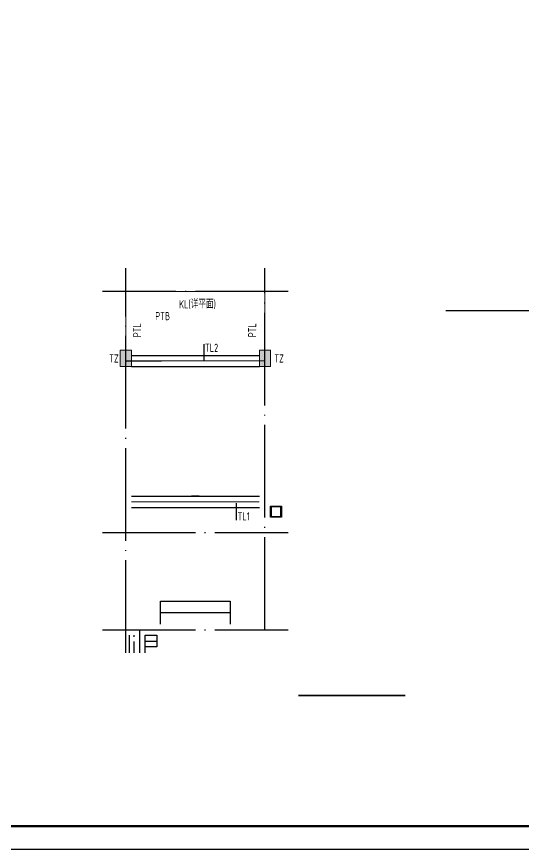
# Model space of a CAD drawing. Extents: x -638872 to -278819, y -139534 to 213996.
# Drawn here: x -519977 to -509047, y -139534 to -121566 of the extents above; entities that cross this region are included whole.
import ezdxf

# ---------------------------------------------------------------- set-up
doc = ezdxf.new("R2010")
doc.units = 0
doc.header["$LTSCALE"] = 1000
doc.header["$MEASUREMENT"] = 0
doc.linetypes.add('DASH', pattern=[0.35, 0.25, -0.1])
doc.linetypes.add('DOTE', pattern=[2.42, 2, -0.2, 0.02, -0.2])
doc.layers.get('0').update_dxf_attribs({"linetype": 'CONTINUOUS'})
for name, color, linetype in [('BALCONY', 6, 'CONTINUOUS'), ('DIM_SYMB', 3, 'CONTINUOUS'), ('DOTE', 14, 'DOTE'), ('PM洁具与厨具', 143, 'CONTINUOUS'), ('ROOF', 150, 'CONTINUOUS'), ('STAIR', 3, 'CONTINUOUS'), ('THICK', 6, 'CONTINUOUS'), ('TK', 4, 'CONTINUOUS'), ('出气道', 6, 'CONTINUOUS')]:
    doc.layers.add(name, color=color, linetype=linetype)
doc.layers.add('COLU', color=7, linetype='CONTINUOUS', lineweight=0)
doc.layers.add('COLU_HATCH', color=251, linetype='CONTINUOUS', lineweight=0)
doc.styles.add('中西文', font='TSSDENG.shx', dxfattribs={"width": 0.875, "height": 300, "bigfont": 'HZTXT.shx'})

# ---------------------------------------------------------------- blocks, each defined once
blk = doc.blocks.new('AWEQ2Y')
blk.add_line((201497, -254949), (201747, -254949))
blk.add_lwpolyline([(201497, -254824), (201747, -254824), (201747, -255074), (201497, -255074)], close=True)
blk = doc.blocks.new('卫生间排气道-BPW6-w')
at = {"layer": 'PM洁具与厨具'}
for points in [[(120, 0), (120, -240), (-120, -240), (-120, 0)], [(105, -25), (95, -15), (-95, -15), (-105, -25), (-105, -215), (-95, -225), (95, -225), (105, -215)]]:
    blk.add_lwpolyline(points, close=True, dxfattribs=at)
blk = doc.blocks.new('GeYuanFrame_77142115', base_point=(20.09, 4.53))
at = {"layer": 'TK'}
blk.add_lwpolyline([(20.09, 4.53), (20.09, 598.53), (861.09, 598.53), (861.09, 4.53)], close=True, dxfattribs=at)
at = {"layer": 'TK', "const_width": 1}
blk.add_lwpolyline([(45.09, 588.53), (851.09, 588.53), (851.09, 14.53), (45.09, 14.53)], close=True, dxfattribs=at)

msp = doc.modelspace()

# ---------------------------------------------------------------- hatches: boundary and pattern name
at = {"layer": 'COLU_HATCH', "ltscale": 0.5}
for points in [[(-517741.88, -128765.83), (-517501.88, -128765.83), (-517501.88, -129115.83), (-517741.88, -129115.83)], [(-514741.88, -128765.83), (-514501.88, -128765.83), (-514501.88, -129115.83), (-514741.88, -129115.83)]]:
    msp.add_hatch(color=256, dxfattribs=at).paths.add_polyline_path(points)

# ---------------------------------------------------------------- linework, layer by layer
msp.add_lwpolyline([(-510718.24, -127907.54), (-507638.24, -127907.54), (-507638.24, -127457.54), (-501704.79, -127457.54)])
at = {"ltscale": 0.5}
for points in [[(-515939.88, -128632.46), (-515939.88, -128995.83)], [(-515241.34, -132066.56), (-515241.34, -132429.93)]]:
    msp.add_lwpolyline(points, dxfattribs=at)
at = {"layer": 'BALCONY', "linetype": 'DASH', "ltscale": 0.5, "const_width": 25}
for points in [[(-517621.88, -129005.41), (-517621.88, -127495.83), (-514621.88, -127495.83), (-514621.88, -128992.47)], [(-517621.88, -128995.83), (-514621.88, -128992.47)], [(-517501.88, -132036.42), (-514741.88, -132036.42)]]:
    msp.add_lwpolyline(points, dxfattribs=at)
at = {"layer": 'BALCONY', "ltscale": 0.5}
for points in [[(-517501.89, -128875.83), (-514741.88, -128875.83)], [(-517501.89, -129115.83), (-514741.88, -129115.83)], [(-517501.88, -131916.42), (-514741.88, -131916.42)], [(-517501.88, -132156.42), (-514741.88, -132156.42)]]:
    msp.add_lwpolyline(points, dxfattribs=at)
at = {"layer": 'COLU'}
for points in [[(-517741.88, -128765.83), (-517501.88, -128765.83), (-517501.88, -129115.83), (-517741.88, -129115.83)], [(-514741.88, -128765.83), (-514501.88, -128765.83), (-514501.88, -129115.83), (-514741.88, -129115.83)]]:
    msp.add_lwpolyline(points, close=True, dxfattribs=at)
at = {"layer": 'DIM_SYMB', "const_width": 35}
msp.add_lwpolyline([(-513897.98, -136212.32), (-511593.96, -136212.32)], dxfattribs=at)
at = {"layer": 'DOTE'}
for p, q in [((-517621.88, -135295.83), (-517621.88, -126995.83)), ((-514621.88, -134795.83), (-514621.88, -126995.83)), ((-514121.88, -127495.83), (-518121.88, -127495.83)), ((-518121.88, -132695.83), (-514121.88, -132695.83)), ((-518121.88, -134795.83), (-514121.88, -134795.83)), ((-517321.88, -135295.83), (-517321.88, -134795.83))]:
    msp.add_line(p, q, dxfattribs=at)
at = {"layer": 'ROOF'}
msp.add_line((-517201.88, -135295.83), (-517201.88, -134915.83), dxfattribs=at)
msp.add_lwpolyline([(-517541.88, -135295.83), (-517541.88, -134915.83)], dxfattribs=at)
at = {"layer": 'ROOF', "color": 251, "linetype": 'DASH'}
msp.add_lwpolyline([(-517441.88, -135295.83), (-517441.88, -134915.83)], dxfattribs=at)
at = {"layer": 'STAIR'}
msp.add_line((-516041.88, -131915.83), (-516201.88, -131915.83), dxfattribs=at)
for points in [[(-516871.88, -134425.83), (-516871.88, -134175.83), (-515371.88, -134175.83), (-515371.88, -134425.83)], [(-516871.88, -134675.83), (-516871.88, -134425.83), (-515371.88, -134425.83), (-515371.88, -134675.83)]]:
    msp.add_lwpolyline(points, dxfattribs=at)

# ---------------------------------------------------------------- block references
at = {"layer": 'COLU_HATCH', "xscale": 50, "yscale": 50, "zscale": 50}
msp.add_blockref('GeYuanFrame_77142115', (-533145.38, -139534.21), dxfattribs=at)
at = {"layer": 'PM洁具与厨具'}
msp.add_blockref('卫生间排气道-BPW6-w', (-514381.88, -132125.83), dxfattribs=at)
at = {"layer": '出气道'}
msp.add_blockref('AWEQ2Y', (-718699.08, 119907.95), dxfattribs=at)

# ---------------------------------------------------------------- texts
at = {"layer": 'THICK', "color": 0, "style": '中西文', "width": 0.7}
for s, p in [('KL(详平面)', (-516473.55, -127860.05)), ('PTB', (-516988.58, -128115.7)), ('TL2', (-515915.1, -128798.98)), ('TZ', (-517981.27, -129029.43)), ('TZ', (-514418.26, -129029.43)), ('TL1', (-515210.46, -132435.22))]:
    msp.add_text(s, height=175, dxfattribs=at).set_placement(p)
for p in [(-517293, -128484.97), (-514808.83, -128484.97)]:
    msp.add_text('PTL', height=175, rotation=90, dxfattribs=at).set_placement(p)

doc.saveas('drawing.dxf')
